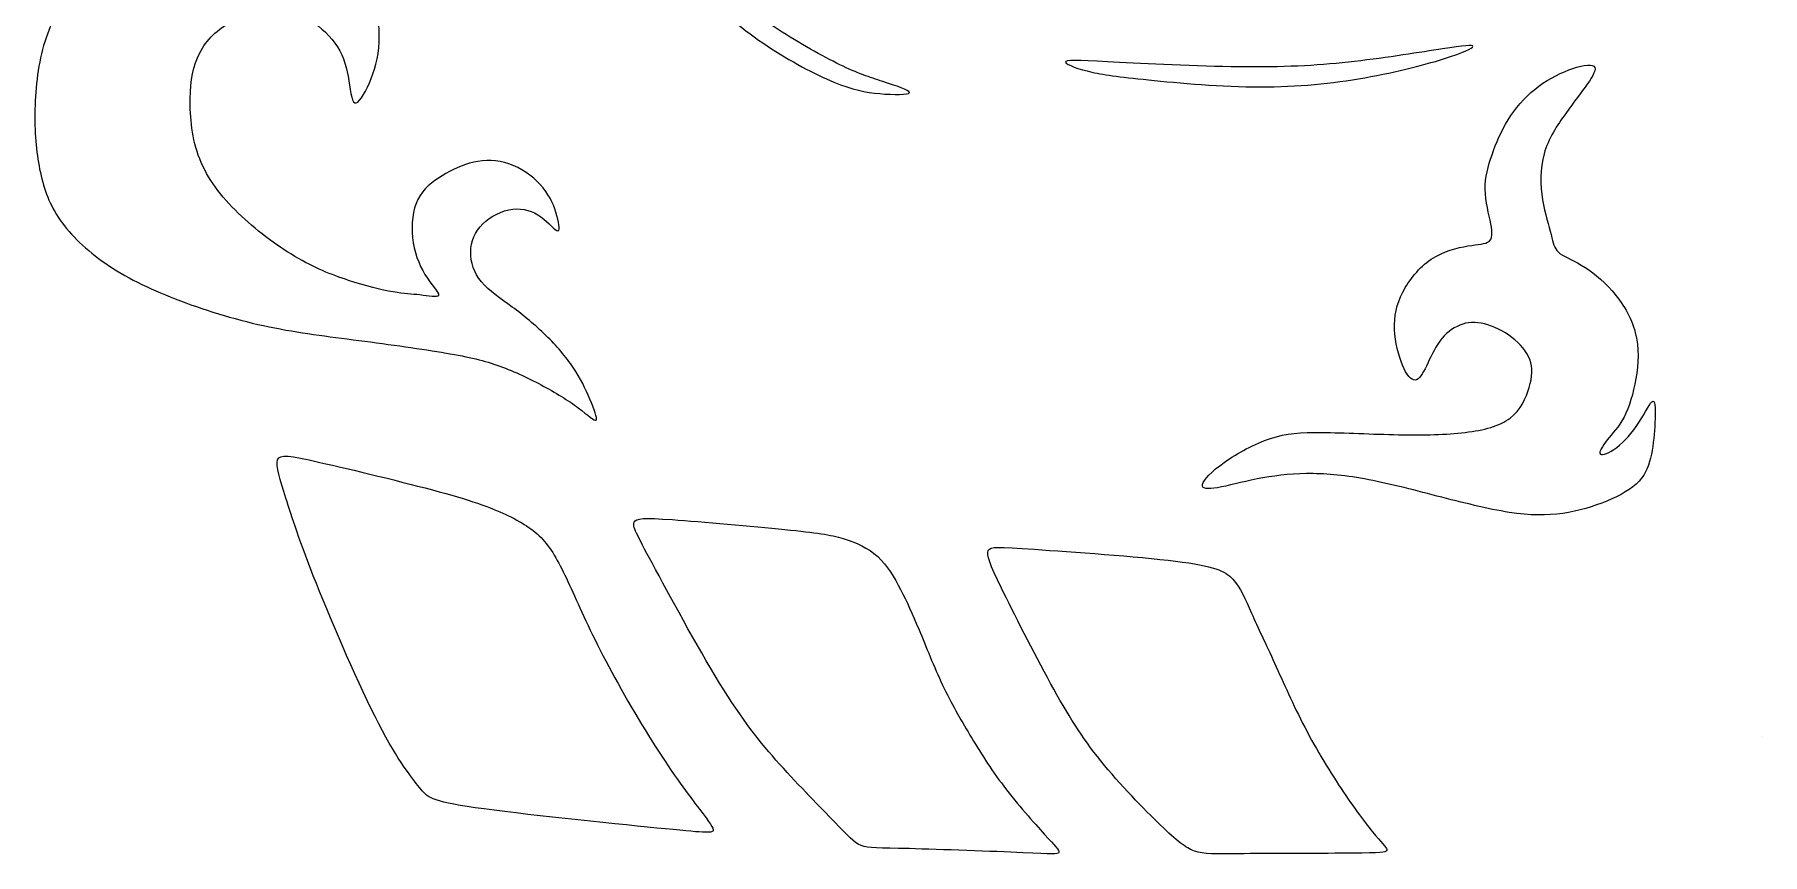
# Model space of a CAD drawing. Header units: millimetres. Extents: x -6423 to -1759, y 6 to 2012.
# Drawn here: x -6155.3 to -6031.1, y 498.9 to 557.9 of the extents above; entities that cross this region are included whole.
import ezdxf

# ---------------------------------------------------------------- set-up
doc = ezdxf.new("R2010")
doc.units = ezdxf.units.MM
doc.header["$MEASUREMENT"] = 0
doc.layers.add('layer 1', color=7, linetype='Continuous')

msp = doc.modelspace()

# ---------------------------------------------------------------- linework, layer by layer
at = {"layer": 'layer 1', "color": 177, "lineweight": 9}
for points, knots in [([(-6129.0241, 597.9555), (-6128.8794, 598.1358), (-6128.2655, 598.0997), (-6127.1998, 597.7928), (-6127.1998, 597.7928), (-6126.1337, 597.4859), (-6124.6168, 596.9077), (-6123.1534, 596.0589), (-6123.1534, 596.0589), (-6121.6906, 595.2099), (-6120.2815, 594.0903), (-6119.234, 592.7353), (-6119.234, 592.7353), (-6118.1864, 591.3808), (-6117.4998, 589.7911), (-6116.9039, 588.039), (-6116.9039, 588.039), (-6116.3082, 586.2872), (-6115.802, 584.3724), (-6115.2783, 582.4397), (-6115.2783, 582.4397), (-6114.7547, 580.5072), (-6114.2131, 578.556), (-6113.5987, 576.4071), (-6113.5987, 576.4071), (-6112.9844, 574.2571), (-6112.2983, 571.9094), (-6111.0335, 569.3444), (-6111.0335, 569.3444), (-6109.7692, 566.7796), (-6107.9269, 563.9976), (-6106.3195, 562.101), (-6106.3195, 562.101), (-6104.7114, 560.205), (-6103.3387, 559.1935), (-6101.8218, 558.2179), (-6101.8218, 558.2179), (-6100.3041, 557.2426), (-6098.6427, 556.3031), (-6097.3784, 555.6891), (-6097.3784, 555.6891), (-6096.1138, 555.0747), (-6095.2469, 554.7862), (-6094.3077, 554.4791), (-6094.3077, 554.4791), (-6093.3687, 554.1719), (-6092.3568, 553.8468), (-6092.3929, 553.6844), (-6092.3929, 553.6844), (-6092.4293, 553.5217), (-6093.5132, 553.5217), (-6094.5244, 553.6121), (-6094.5244, 553.6121), (-6095.5361, 553.7025), (-6096.4751, 553.8829), (-6097.8298, 554.4429), (-6097.8298, 554.4429), (-6099.1848, 555.0027), (-6100.9549, 555.9422), (-6102.6163, 557.0438), (-6102.6163, 557.0438), (-6104.2782, 558.1454), (-6105.8317, 559.41), (-6107.2405, 560.9636), (-6107.2405, 560.9636), (-6108.6491, 562.5169), (-6109.9139, 564.3594), (-6110.8887, 565.9485), (-6110.8887, 565.9485), (-6111.8643, 567.5382), (-6112.5506, 568.875), (-6113.2009, 570.5546), (-6113.2009, 570.5546), (-6113.8513, 572.2345), (-6114.4654, 574.2571), (-6115.0613, 576.2806), (-6115.0613, 576.2806), (-6115.6572, 578.3032), (-6116.236, 580.3261), (-6116.7409, 582.1868), (-6116.7409, 582.1868), (-6117.2469, 584.0473), (-6117.6809, 585.7456), (-6118.2586, 587.2804), (-6118.2586, 587.2804), (-6118.8369, 588.8155), (-6119.5591, 590.1885), (-6120.4081, 591.3086), (-6120.4081, 591.3086), (-6121.2568, 592.4284), (-6122.2327, 593.2953), (-6123.4063, 593.9999), (-6123.4063, 593.9999), (-6124.5807, 594.7044), (-6125.9529, 595.246), (-6126.8385, 595.7156), (-6126.8385, 595.7156), (-6127.7234, 596.1855), (-6128.1208, 596.5825), (-6128.482, 596.9799), (-6128.482, 596.9799), (-6128.8438, 597.3775), (-6129.1683, 597.7746), (-6129.0241, 597.9555)], [0, 0, 0, 0, 0.03703704, 0.03703704, 0.03703704, 0.03703704, 0.07407407, 0.07407407, 0.07407407, 0.07407407, 0.11111111, 0.11111111, 0.11111111, 0.11111111, 0.14814815, 0.14814815, 0.14814815, 0.14814815, 0.18518519, 0.18518519, 0.18518519, 0.18518519, 0.22222222, 0.22222222, 0.22222222, 0.22222222, 0.25925926, 0.25925926, 0.25925926, 0.25925926, 0.2962963, 0.2962963, 0.2962963, 0.2962963, 0.33333333, 0.33333333, 0.33333333, 0.33333333, 0.37037037, 0.37037037, 0.37037037, 0.37037037, 0.40740741, 0.40740741, 0.40740741, 0.40740741, 0.44444444, 0.44444444, 0.44444444, 0.44444444, 0.48148148, 0.48148148, 0.48148148, 0.48148148, 0.51851852, 0.51851852, 0.51851852, 0.51851852, 0.55555556, 0.55555556, 0.55555556, 0.55555556, 0.59259259, 0.59259259, 0.59259259, 0.59259259, 0.62962963, 0.62962963, 0.62962963, 0.62962963, 0.66666667, 0.66666667, 0.66666667, 0.66666667, 0.7037037, 0.7037037, 0.7037037, 0.7037037, 0.74074074, 0.74074074, 0.74074074, 0.74074074, 0.77777778, 0.77777778, 0.77777778, 0.77777778, 0.81481481, 0.81481481, 0.81481481, 0.81481481, 0.85185185, 0.85185185, 0.85185185, 0.85185185, 0.88888889, 0.88888889, 0.88888889, 0.88888889, 0.92592593, 0.92592593, 0.92592593, 0.92592593, 1, 1, 1, 1]), ([(-6152.704, 574.799), (-6152.5049, 574.871), (-6151.6744, 574.7629), (-6150.7349, 574.438), (-6150.7349, 574.438), (-6149.796, 574.1129), (-6148.7484, 573.5711), (-6147.9895, 572.8847), (-6147.9895, 572.8847), (-6147.231, 572.1984), (-6146.7614, 571.367), (-6146.4001, 570.5902), (-6146.4001, 570.5902), (-6146.0386, 569.8137), (-6145.7855, 569.091), (-6145.6774, 568.4047), (-6145.6774, 568.4047), (-6145.5693, 567.7186), (-6145.6052, 567.0681), (-6145.4248, 566.8878), (-6145.4248, 566.8878), (-6145.2439, 566.7069), (-6144.8466, 566.9959), (-6144.16, 567.3574), (-6144.16, 567.3574), (-6143.4739, 567.7186), (-6142.4986, 568.1518), (-6141.505, 568.3688), (-6141.505, 568.3688), (-6140.5115, 568.5855), (-6139.5001, 568.5855), (-6138.4164, 568.4047), (-6138.4164, 568.4047), (-6137.3327, 568.2243), (-6136.1768, 567.8631), (-6135.111, 567.1588), (-6135.111, 567.1588), (-6134.0452, 566.4543), (-6133.0696, 565.4067), (-6132.3654, 564.3771), (-6132.3654, 564.3771), (-6131.6608, 563.3477), (-6131.2274, 562.3357), (-6130.9204, 561.1255), (-6130.9204, 561.1255), (-6130.6133, 559.9155), (-6130.4329, 558.5064), (-6130.4867, 557.3325), (-6130.4867, 557.3325), (-6130.5413, 556.1584), (-6130.83, 555.2195), (-6131.1915, 554.3884), (-6131.1915, 554.3884), (-6131.5527, 553.5578), (-6131.9859, 552.8351), (-6132.2391, 552.9434), (-6132.2391, 552.9434), (-6132.4919, 553.0515), (-6132.5642, 553.9907), (-6132.7266, 554.8582), (-6132.7266, 554.8582), (-6132.8893, 555.7252), (-6133.1421, 556.5196), (-6133.6661, 557.2426), (-6133.6661, 557.2426), (-6134.1897, 557.9648), (-6134.9844, 558.6148), (-6135.689, 559.0303), (-6135.689, 559.0303), (-6136.3935, 559.4459), (-6137.0076, 559.6267), (-6137.9286, 559.5906), (-6137.9286, 559.5906), (-6138.8496, 559.5542), (-6140.078, 559.3016), (-6141.0898, 558.7777), (-6141.0898, 558.7777), (-6142.1012, 558.2541), (-6142.8959, 557.4588), (-6143.3837, 556.5378), (-6143.3837, 556.5378), (-6143.8712, 555.6165), (-6144.0519, 554.569), (-6144.0698, 553.2503), (-6144.0698, 553.2503), (-6144.088, 551.932), (-6143.9435, 550.3423), (-6143.3837, 548.9156), (-6143.3837, 548.9156), (-6142.8237, 547.4886), (-6141.8481, 546.2245), (-6140.6196, 545.0322), (-6140.6196, 545.0322), (-6139.3917, 543.8401), (-6137.9107, 542.7201), (-6136.538, 541.9072), (-6136.538, 541.9072), (-6135.1653, 541.0943), (-6133.9007, 540.5885), (-6132.6907, 540.1912), (-6132.6907, 540.1912), (-6131.4805, 539.7936), (-6130.3245, 539.5048), (-6129.4934, 539.3601), (-6129.4934, 539.3601), (-6128.6629, 539.2161), (-6128.1569, 539.2161), (-6127.5607, 539.1439), (-6127.5607, 539.1439), (-6126.9648, 539.0716), (-6126.2785, 538.9271), (-6126.2242, 539.1257), (-6126.2242, 539.1257), (-6126.1704, 539.3242), (-6126.7481, 539.8661), (-6127.1998, 540.607), (-6127.1998, 540.607), (-6127.6512, 541.3471), (-6127.9763, 542.2866), (-6128.0846, 543.2619), (-6128.0846, 543.2619), (-6128.193, 544.2375), (-6128.0846, 545.2489), (-6127.7052, 546.0075), (-6127.7052, 546.0075), (-6127.3261, 546.7661), (-6126.6758, 547.2716), (-6125.9713, 547.7053), (-6125.9713, 547.7053), (-6125.2665, 548.1385), (-6124.5085, 548.5), (-6123.6956, 548.6804), (-6123.6956, 548.6804), (-6122.8827, 548.8615), (-6122.0157, 548.8615), (-6121.1664, 548.5723), (-6121.1664, 548.5723), (-6120.3182, 548.283), (-6119.4868, 547.7053), (-6118.9088, 547.073), (-6118.9088, 547.073), (-6118.3311, 546.4407), (-6118.006, 545.7544), (-6117.789, 545.086), (-6117.789, 545.086), (-6117.572, 544.4178), (-6117.4639, 543.7676), (-6117.6443, 543.7497), (-6117.6443, 543.7497), (-6117.8251, 543.7315), (-6118.2947, 544.3456), (-6118.8727, 544.7614), (-6118.8727, 544.7614), (-6119.451, 545.1764), (-6120.1373, 545.3934), (-6120.8956, 545.303), (-6120.8956, 545.303), (-6121.6542, 545.2126), (-6122.4856, 544.8152), (-6123.0453, 544.2552), (-6123.0453, 544.2552), (-6123.6054, 543.6954), (-6123.8941, 542.9729), (-6123.912, 542.2323), (-6123.912, 542.2323), (-6123.9302, 541.4919), (-6123.6774, 540.733), (-6123.1352, 540.0828), (-6123.1352, 540.0828), (-6122.5937, 539.4323), (-6121.7631, 538.8907), (-6120.932, 538.2767), (-6120.932, 538.2767), (-6120.1012, 537.6623), (-6119.2701, 536.976), (-6118.5115, 536.2356), (-6118.5115, 536.2356), (-6117.7532, 535.4949), (-6117.0666, 534.7005), (-6116.5426, 533.9237), (-6116.5426, 533.9237), (-6116.019, 533.1469), (-6115.6578, 532.3883), (-6115.3506, 531.6661), (-6115.3506, 531.6661), (-6115.0434, 530.9434), (-6114.7905, 530.2571), (-6114.8989, 530.1489), (-6114.8989, 530.1489), (-6115.007, 530.0401), (-6115.4769, 530.5102), (-6116.1817, 531.0338), (-6116.1817, 531.0338), (-6116.8857, 531.5572), (-6117.8251, 532.1355), (-6118.8369, 532.6776), (-6118.8369, 532.6776), (-6119.8483, 533.2192), (-6120.932, 533.7249), (-6122.0339, 534.1046), (-6122.0339, 534.1046), (-6123.1352, 534.4837), (-6124.2556, 534.7363), (-6126.0072, 535.0256), (-6126.0072, 535.0256), (-6127.7593, 535.3146), (-6130.1437, 535.6394), (-6132.3654, 535.9284), (-6132.3654, 535.9284), (-6134.5871, 536.2176), (-6136.6464, 536.4705), (-6138.7955, 536.9401), (-6138.7955, 536.9401), (-6140.9453, 537.4097), (-6143.1849, 538.0963), (-6145.1356, 538.8549), (-6145.1356, 538.8549), (-6147.0862, 539.6132), (-6148.7479, 540.4443), (-6150.139, 541.4014), (-6150.139, 541.4014), (-6151.5299, 542.3586), (-6152.6497, 543.4423), (-6153.4083, 544.5262), (-6153.4083, 544.5262), (-6154.1669, 545.6102), (-6154.564, 546.6939), (-6154.8347, 547.94), (-6154.8347, 547.94), (-6155.1061, 549.1864), (-6155.2506, 550.5952), (-6155.2326, 552.1848), (-6155.2326, 552.1848), (-6155.2144, 553.7745), (-6155.0341, 555.5446), (-6154.6001, 557.0615), (-6154.6001, 557.0615), (-6154.1669, 558.5786), (-6153.4803, 559.8432), (-6152.7763, 560.837), (-6152.7763, 560.837), (-6152.0715, 561.8302), (-6151.3493, 562.5527), (-6150.7892, 563.2572), (-6150.7892, 563.2572), (-6150.2292, 563.9615), (-6149.8321, 564.6479), (-6149.6151, 565.5151), (-6149.6151, 565.5151), (-6149.3983, 566.3818), (-6149.3622, 567.4299), (-6149.3983, 568.3688), (-6149.3983, 568.3688), (-6149.4345, 569.308), (-6149.5428, 570.1388), (-6149.8321, 570.9156), (-6149.8321, 570.9156), (-6150.1208, 571.6924), (-6150.5904, 572.4149), (-6150.9878, 572.957), (-6150.9878, 572.957), (-6151.3854, 573.4985), (-6151.7102, 573.8595), (-6152.0899, 574.1672), (-6152.0899, 574.1672), (-6152.4688, 574.4739), (-6152.9023, 574.727), (-6152.704, 574.799)], [0, 0, 0, 0, 0.01470588, 0.01470588, 0.01470588, 0.01470588, 0.02941176, 0.02941176, 0.02941176, 0.02941176, 0.04411765, 0.04411765, 0.04411765, 0.04411765, 0.05882353, 0.05882353, 0.05882353, 0.05882353, 0.07352941, 0.07352941, 0.07352941, 0.07352941, 0.08823529, 0.08823529, 0.08823529, 0.08823529, 0.10294118, 0.10294118, 0.10294118, 0.10294118, 0.11764706, 0.11764706, 0.11764706, 0.11764706, 0.13235294, 0.13235294, 0.13235294, 0.13235294, 0.14705882, 0.14705882, 0.14705882, 0.14705882, 0.16176471, 0.16176471, 0.16176471, 0.16176471, 0.17647059, 0.17647059, 0.17647059, 0.17647059, 0.19117647, 0.19117647, 0.19117647, 0.19117647, 0.20588235, 0.20588235, 0.20588235, 0.20588235, 0.22058824, 0.22058824, 0.22058824, 0.22058824, 0.23529412, 0.23529412, 0.23529412, 0.23529412, 0.25, 0.25, 0.25, 0.25, 0.26470588, 0.26470588, 0.26470588, 0.26470588, 0.27941176, 0.27941176, 0.27941176, 0.27941176, 0.29411765, 0.29411765, 0.29411765, 0.29411765, 0.30882353, 0.30882353, 0.30882353, 0.30882353, 0.32352941, 0.32352941, 0.32352941, 0.32352941, 0.33823529, 0.33823529, 0.33823529, 0.33823529, 0.35294118, 0.35294118, 0.35294118, 0.35294118, 0.36764706, 0.36764706, 0.36764706, 0.36764706, 0.38235294, 0.38235294, 0.38235294, 0.38235294, 0.39705882, 0.39705882, 0.39705882, 0.39705882, 0.41176471, 0.41176471, 0.41176471, 0.41176471, 0.42647059, 0.42647059, 0.42647059, 0.42647059, 0.44117647, 0.44117647, 0.44117647, 0.44117647, 0.45588235, 0.45588235, 0.45588235, 0.45588235, 0.47058824, 0.47058824, 0.47058824, 0.47058824, 0.48529412, 0.48529412, 0.48529412, 0.48529412, 0.5, 0.5, 0.5, 0.5, 0.51470588, 0.51470588, 0.51470588, 0.51470588, 0.52941176, 0.52941176, 0.52941176, 0.52941176, 0.54411765, 0.54411765, 0.54411765, 0.54411765, 0.55882353, 0.55882353, 0.55882353, 0.55882353, 0.57352941, 0.57352941, 0.57352941, 0.57352941, 0.58823529, 0.58823529, 0.58823529, 0.58823529, 0.60294118, 0.60294118, 0.60294118, 0.60294118, 0.61764706, 0.61764706, 0.61764706, 0.61764706, 0.63235294, 0.63235294, 0.63235294, 0.63235294, 0.64705882, 0.64705882, 0.64705882, 0.64705882, 0.66176471, 0.66176471, 0.66176471, 0.66176471, 0.67647059, 0.67647059, 0.67647059, 0.67647059, 0.69117647, 0.69117647, 0.69117647, 0.69117647, 0.70588235, 0.70588235, 0.70588235, 0.70588235, 0.72058824, 0.72058824, 0.72058824, 0.72058824, 0.73529412, 0.73529412, 0.73529412, 0.73529412, 0.75, 0.75, 0.75, 0.75, 0.76470588, 0.76470588, 0.76470588, 0.76470588, 0.77941176, 0.77941176, 0.77941176, 0.77941176, 0.79411765, 0.79411765, 0.79411765, 0.79411765, 0.80882353, 0.80882353, 0.80882353, 0.80882353, 0.82352941, 0.82352941, 0.82352941, 0.82352941, 0.83823529, 0.83823529, 0.83823529, 0.83823529, 0.85294118, 0.85294118, 0.85294118, 0.85294118, 0.86764706, 0.86764706, 0.86764706, 0.86764706, 0.88235294, 0.88235294, 0.88235294, 0.88235294, 0.89705882, 0.89705882, 0.89705882, 0.89705882, 0.91176471, 0.91176471, 0.91176471, 0.91176471, 0.92647059, 0.92647059, 0.92647059, 0.92647059, 0.94117647, 0.94117647, 0.94117647, 0.94117647, 0.95588235, 0.95588235, 0.95588235, 0.95588235, 0.97058824, 0.97058824, 0.97058824, 0.97058824, 1, 1, 1, 1]), ([(-6081.1401, 555.9237), (-6080.9416, 556.05), (-6079.7495, 555.9778), (-6077.2926, 555.8515), (-6077.2926, 555.8515), (-6074.8363, 555.7252), (-6071.1153, 555.5446), (-6068.0989, 555.5264), (-6068.0989, 555.5264), (-6065.0827, 555.5084), (-6062.7706, 555.6529), (-6060.4047, 555.9237), (-6060.4047, 555.9237), (-6058.0382, 556.1948), (-6055.618, 556.5916), (-6054.0826, 556.8271), (-6054.0826, 556.8271), (-6052.5472, 557.0615), (-6051.897, 557.1337), (-6051.897, 557.0077), (-6051.897, 557.0077), (-6051.897, 556.8811), (-6052.5472, 556.556), (-6054.0106, 556.1043), (-6054.0106, 556.1043), (-6055.4735, 555.6529), (-6057.7498, 555.0747), (-6060.1157, 554.6773), (-6060.1157, 554.6773), (-6062.4816, 554.28), (-6064.938, 554.063), (-6067.7018, 554.0996), (-6067.7018, 554.0996), (-6070.4656, 554.1352), (-6073.5361, 554.4245), (-6075.5948, 554.6412), (-6075.5948, 554.6412), (-6077.6539, 554.8582), (-6078.7022, 555.0025), (-6079.623, 555.2374), (-6079.623, 555.2374), (-6080.5442, 555.4726), (-6081.3389, 555.7972), (-6081.1401, 555.9237)], [0, 0, 0, 0, 0.08333333, 0.08333333, 0.08333333, 0.08333333, 0.16666667, 0.16666667, 0.16666667, 0.16666667, 0.25, 0.25, 0.25, 0.25, 0.33333333, 0.33333333, 0.33333333, 0.33333333, 0.41666667, 0.41666667, 0.41666667, 0.41666667, 0.5, 0.5, 0.5, 0.5, 0.58333333, 0.58333333, 0.58333333, 0.58333333, 0.66666667, 0.66666667, 0.66666667, 0.66666667, 0.75, 0.75, 0.75, 0.75, 0.83333333, 0.83333333, 0.83333333, 0.83333333, 1, 1, 1, 1]), ([(-6043.209, 555.5807), (-6043.4437, 555.761), (-6044.2025, 555.6165), (-6045.0154, 555.3099), (-6045.0154, 555.3099), (-6045.8283, 555.0025), (-6046.695, 554.5329), (-6047.4541, 553.9188), (-6047.4541, 553.9188), (-6048.2122, 553.3047), (-6048.8624, 552.5461), (-6049.3684, 551.7334), (-6049.3684, 551.7334), (-6049.8739, 550.9203), (-6050.2351, 550.0531), (-6050.5243, 549.2225), (-6050.5243, 549.2225), (-6050.8133, 548.3919), (-6051.0301, 547.5967), (-6051.0121, 546.73), (-6051.0121, 546.73), (-6050.9937, 545.8628), (-6050.7411, 544.9238), (-6050.6145, 544.2552), (-6050.6145, 544.2552), (-6050.488, 543.587), (-6050.488, 543.1894), (-6050.7411, 542.9909), (-6050.7411, 542.9909), (-6050.9942, 542.7926), (-6051.4997, 542.7926), (-6052.258, 542.666), (-6052.258, 542.666), (-6053.0171, 542.5397), (-6054.0283, 542.2866), (-6054.8955, 541.7086), (-6054.8955, 541.7086), (-6055.7627, 541.1304), (-6056.4847, 540.2276), (-6056.9369, 539.3424), (-6056.9369, 539.3424), (-6057.388, 538.4575), (-6057.5686, 537.59), (-6057.5328, 536.6693), (-6057.5328, 536.6693), (-6057.4961, 535.748), (-6057.2435, 534.7727), (-6056.9545, 534.0864), (-6056.9545, 534.0864), (-6056.6655, 533.3998), (-6056.3402, 533.0024), (-6056.0514, 533.0209), (-6056.0514, 533.0209), (-6055.7627, 533.0385), (-6055.5099, 533.472), (-6055.2388, 534.0321), (-6055.2388, 534.0321), (-6054.9677, 534.5918), (-6054.6785, 535.2779), (-6054.2814, 535.82), (-6054.2814, 535.82), (-6053.8838, 536.3621), (-6053.3783, 536.7595), (-6052.8362, 536.976), (-6052.8362, 536.976), (-6052.2944, 537.1927), (-6051.7164, 537.2291), (-6051.0664, 537.0664), (-6051.0664, 537.0664), (-6050.4157, 536.904), (-6049.6935, 536.5427), (-6049.0976, 536.0911), (-6049.0976, 536.0911), (-6048.5012, 535.6394), (-6048.0316, 535.0976), (-6047.8154, 534.5019), (-6047.8154, 534.5019), (-6047.5984, 533.9055), (-6047.6345, 533.255), (-6047.851, 532.4967), (-6047.851, 532.4967), (-6048.0677, 531.7381), (-6048.4651, 530.8709), (-6049.2242, 530.2932), (-6049.2242, 530.2932), (-6049.9825, 529.7149), (-6051.1023, 529.426), (-6052.4568, 529.2633), (-6052.4568, 529.2633), (-6053.8118, 529.1006), (-6055.401, 529.0647), (-6057.2435, 529.1009), (-6057.2435, 529.1009), (-6059.0858, 529.137), (-6061.1809, 529.2453), (-6062.7345, 529.2633), (-6062.7345, 529.2633), (-6064.2878, 529.2817), (-6065.2998, 529.2095), (-6066.4375, 528.8298), (-6066.4375, 528.8298), (-6067.5752, 528.4509), (-6068.8398, 527.7646), (-6069.7608, 527.1138), (-6069.7608, 527.1138), (-6070.6821, 526.4639), (-6071.2601, 525.8498), (-6071.3323, 525.5247), (-6071.3323, 525.5247), (-6071.4046, 525.1996), (-6070.9708, 525.1634), (-6070.2489, 525.2897), (-6070.2489, 525.2897), (-6069.5262, 525.4163), (-6068.5144, 525.705), (-6067.4128, 525.922), (-6067.4128, 525.922), (-6066.3109, 526.139), (-6065.1186, 526.2832), (-6063.8546, 526.3014), (-6063.8546, 526.3014), (-6062.5897, 526.3194), (-6061.2532, 526.2113), (-6059.6822, 525.922), (-6059.6822, 525.922), (-6058.1105, 525.6328), (-6056.3043, 525.1634), (-6054.48, 524.6936), (-6054.48, 524.6936), (-6052.6556, 524.2242), (-6050.8133, 523.7546), (-6049.2962, 523.5194), (-6049.2962, 523.5194), (-6047.7787, 523.2848), (-6046.5869, 523.2848), (-6045.4486, 523.4472), (-6045.4486, 523.4472), (-6044.3106, 523.6099), (-6043.2272, 523.935), (-6042.2695, 524.3323), (-6042.2695, 524.3323), (-6041.3124, 524.73), (-6040.4811, 525.1996), (-6039.9577, 525.7593), (-6039.9577, 525.7593), (-6039.434, 526.3194), (-6039.2173, 526.9696), (-6039.0728, 527.692), (-6039.0728, 527.692), (-6038.928, 528.4145), (-6038.856, 529.2095), (-6038.8199, 529.9863), (-6038.8199, 529.9863), (-6038.7838, 530.7628), (-6038.7838, 531.5216), (-6038.9647, 531.5034), (-6038.9647, 531.5034), (-6039.145, 531.485), (-6039.5063, 530.6905), (-6039.9756, 529.9681), (-6039.9756, 529.9681), (-6040.4455, 529.2453), (-6041.0232, 528.5954), (-6041.5653, 528.1798), (-6041.5653, 528.1798), (-6042.1074, 527.7646), (-6042.6128, 527.5839), (-6042.7394, 527.7102), (-6042.7394, 527.7102), (-6042.8657, 527.8368), (-6042.6128, 528.27), (-6042.2516, 528.7217), (-6042.2516, 528.7217), (-6041.8904, 529.1734), (-6041.421, 529.6427), (-6041.0416, 530.3654), (-6041.0416, 530.3654), (-6040.6622, 531.0876), (-6040.3729, 532.0635), (-6040.1926, 533.129), (-6040.1926, 533.129), (-6040.0117, 534.1945), (-6039.9395, 535.3502), (-6040.2287, 536.4523), (-6040.2287, 536.4523), (-6040.5177, 537.5542), (-6041.1679, 538.602), (-6041.8904, 539.4323), (-6041.8904, 539.4323), (-6042.6128, 540.2634), (-6043.4076, 540.8778), (-6044.1121, 541.2933), (-6044.1121, 541.2933), (-6044.8169, 541.7083), (-6045.4307, 541.9254), (-6045.7558, 542.2143), (-6045.7558, 542.2143), (-6046.0807, 542.5036), (-6046.1171, 542.8648), (-6046.2795, 543.4786), (-6046.2795, 543.4786), (-6046.4422, 544.0927), (-6046.7311, 544.96), (-6046.8936, 545.9893), (-6046.8936, 545.9893), (-6047.0563, 547.0192), (-6047.0924, 548.2108), (-6046.7855, 549.2947), (-6046.7855, 549.2947), (-6046.478, 550.3782), (-6045.8283, 551.3538), (-6045.2324, 552.1848), (-6045.2324, 552.1848), (-6044.6357, 553.0157), (-6044.0939, 553.702), (-6043.6786, 554.2979), (-6043.6786, 554.2979), (-6043.2633, 554.8943), (-6042.9743, 555.4003), (-6043.209, 555.5807)], [0, 0, 0, 0, 0.01785714, 0.01785714, 0.01785714, 0.01785714, 0.03571429, 0.03571429, 0.03571429, 0.03571429, 0.05357143, 0.05357143, 0.05357143, 0.05357143, 0.07142857, 0.07142857, 0.07142857, 0.07142857, 0.08928571, 0.08928571, 0.08928571, 0.08928571, 0.10714286, 0.10714286, 0.10714286, 0.10714286, 0.125, 0.125, 0.125, 0.125, 0.14285714, 0.14285714, 0.14285714, 0.14285714, 0.16071429, 0.16071429, 0.16071429, 0.16071429, 0.17857143, 0.17857143, 0.17857143, 0.17857143, 0.19642857, 0.19642857, 0.19642857, 0.19642857, 0.21428571, 0.21428571, 0.21428571, 0.21428571, 0.23214286, 0.23214286, 0.23214286, 0.23214286, 0.25, 0.25, 0.25, 0.25, 0.26785714, 0.26785714, 0.26785714, 0.26785714, 0.28571429, 0.28571429, 0.28571429, 0.28571429, 0.30357143, 0.30357143, 0.30357143, 0.30357143, 0.32142857, 0.32142857, 0.32142857, 0.32142857, 0.33928571, 0.33928571, 0.33928571, 0.33928571, 0.35714286, 0.35714286, 0.35714286, 0.35714286, 0.375, 0.375, 0.375, 0.375, 0.39285714, 0.39285714, 0.39285714, 0.39285714, 0.41071429, 0.41071429, 0.41071429, 0.41071429, 0.42857143, 0.42857143, 0.42857143, 0.42857143, 0.44642857, 0.44642857, 0.44642857, 0.44642857, 0.46428571, 0.46428571, 0.46428571, 0.46428571, 0.48214286, 0.48214286, 0.48214286, 0.48214286, 0.5, 0.5, 0.5, 0.5, 0.51785714, 0.51785714, 0.51785714, 0.51785714, 0.53571429, 0.53571429, 0.53571429, 0.53571429, 0.55357143, 0.55357143, 0.55357143, 0.55357143, 0.57142857, 0.57142857, 0.57142857, 0.57142857, 0.58928571, 0.58928571, 0.58928571, 0.58928571, 0.60714286, 0.60714286, 0.60714286, 0.60714286, 0.625, 0.625, 0.625, 0.625, 0.64285714, 0.64285714, 0.64285714, 0.64285714, 0.66071429, 0.66071429, 0.66071429, 0.66071429, 0.67857143, 0.67857143, 0.67857143, 0.67857143, 0.69642857, 0.69642857, 0.69642857, 0.69642857, 0.71428571, 0.71428571, 0.71428571, 0.71428571, 0.73214286, 0.73214286, 0.73214286, 0.73214286, 0.75, 0.75, 0.75, 0.75, 0.76785714, 0.76785714, 0.76785714, 0.76785714, 0.78571429, 0.78571429, 0.78571429, 0.78571429, 0.80357143, 0.80357143, 0.80357143, 0.80357143, 0.82142857, 0.82142857, 0.82142857, 0.82142857, 0.83928571, 0.83928571, 0.83928571, 0.83928571, 0.85714286, 0.85714286, 0.85714286, 0.85714286, 0.875, 0.875, 0.875, 0.875, 0.89285714, 0.89285714, 0.89285714, 0.89285714, 0.91071429, 0.91071429, 0.91071429, 0.91071429, 0.92857143, 0.92857143, 0.92857143, 0.92857143, 0.94642857, 0.94642857, 0.94642857, 0.94642857, 0.96428571, 0.96428571, 0.96428571, 0.96428571, 1, 1, 1, 1]), ([(-6137.7841, 527.2947), (-6137.9468, 526.8612), (-6137.6217, 525.8859), (-6137.1882, 524.5309), (-6137.1882, 524.5309), (-6136.7545, 523.1764), (-6136.2123, 521.4425), (-6135.0026, 518.4079), (-6135.0026, 518.4079), (-6133.7924, 515.3735), (-6131.9137, 511.0382), (-6130.5052, 508.3111), (-6130.5052, 508.3111), (-6129.0961, 505.5836), (-6128.1569, 504.4636), (-6127.5969, 503.7593), (-6127.5969, 503.7593), (-6127.0371, 503.0548), (-6126.8567, 502.7658), (-6123.5869, 502.2962), (-6123.5869, 502.2962), (-6120.3182, 501.8263), (-6113.9594, 501.1766), (-6110.528, 500.8333), (-6110.528, 500.8333), (-6107.0958, 500.49), (-6106.5903, 500.4539), (-6106.4999, 500.6345), (-6106.4999, 500.6345), (-6106.4097, 500.8151), (-6106.7346, 501.2125), (-6107.4755, 502.1875), (-6107.4755, 502.1875), (-6108.2161, 503.1634), (-6109.3723, 504.7167), (-6110.654, 506.7214), (-6110.654, 506.7214), (-6111.9368, 508.7266), (-6113.3456, 511.183), (-6114.4116, 513.242), (-6114.4116, 513.242), (-6115.4769, 515.3013), (-6116.1993, 516.963), (-6116.8134, 518.2995), (-6116.8134, 518.2995), (-6117.4278, 519.6358), (-6117.9335, 520.6478), (-6118.6019, 521.4243), (-6118.6019, 521.4243), (-6119.2701, 522.2011), (-6120.1012, 522.7429), (-6121.1849, 523.2668), (-6121.1849, 523.2668), (-6122.2686, 523.7905), (-6123.6054, 524.2962), (-6126.1704, 525.0007), (-6126.1704, 525.0007), (-6128.7349, 525.705), (-6132.5281, 526.6084), (-6134.7498, 527.1138), (-6134.7498, 527.1138), (-6136.9715, 527.6198), (-6137.6217, 527.7279), (-6137.7841, 527.2947)], [0, 0, 0, 0, 0.05882353, 0.05882353, 0.05882353, 0.05882353, 0.11764706, 0.11764706, 0.11764706, 0.11764706, 0.17647059, 0.17647059, 0.17647059, 0.17647059, 0.23529412, 0.23529412, 0.23529412, 0.23529412, 0.29411765, 0.29411765, 0.29411765, 0.29411765, 0.35294118, 0.35294118, 0.35294118, 0.35294118, 0.41176471, 0.41176471, 0.41176471, 0.41176471, 0.47058824, 0.47058824, 0.47058824, 0.47058824, 0.52941176, 0.52941176, 0.52941176, 0.52941176, 0.58823529, 0.58823529, 0.58823529, 0.58823529, 0.64705882, 0.64705882, 0.64705882, 0.64705882, 0.70588235, 0.70588235, 0.70588235, 0.70588235, 0.76470588, 0.76470588, 0.76470588, 0.76470588, 0.82352941, 0.82352941, 0.82352941, 0.82352941, 0.88235294, 0.88235294, 0.88235294, 0.88235294, 1, 1, 1, 1]), ([(-6112.1717, 522.8152), (-6112.2983, 522.5262), (-6112.0091, 521.9846), (-6110.8531, 519.8349), (-6110.8531, 519.8349), (-6109.6969, 517.6854), (-6107.674, 513.9283), (-6106.0306, 511.2552), (-6106.0306, 511.2552), (-6104.3863, 508.5819), (-6103.1222, 506.9924), (-6101.7134, 505.4212), (-6101.7134, 505.4212), (-6100.3041, 503.8492), (-6098.7511, 502.2962), (-6097.7758, 501.2847), (-6097.7758, 501.2847), (-6096.8007, 500.273), (-6096.4028, 499.8037), (-6095.8612, 499.5867), (-6095.8612, 499.5867), (-6095.3191, 499.3699), (-6094.6328, 499.4063), (-6092.3929, 499.3523), (-6092.3929, 499.3523), (-6090.1533, 499.2977), (-6086.3603, 499.1535), (-6084.247, 499.0633), (-6084.247, 499.0633), (-6082.1334, 498.9726), (-6081.7002, 498.9367), (-6081.6456, 499.0815), (-6081.6456, 499.0815), (-6081.5918, 499.2254), (-6081.9167, 499.5508), (-6082.6755, 500.3814), (-6082.6755, 500.3814), (-6083.4341, 501.2125), (-6084.6264, 502.5493), (-6085.6017, 503.8315), (-6085.6017, 503.8315), (-6086.5768, 505.114), (-6087.3359, 506.3422), (-6088.0399, 507.5166), (-6088.0399, 507.5166), (-6088.7447, 508.69), (-6089.3947, 509.8103), (-6090.0085, 511.1107), (-6090.0085, 511.1107), (-6090.6229, 512.4114), (-6091.2011, 513.8925), (-6091.6889, 515.0666), (-6091.6889, 515.0666), (-6092.1764, 516.2405), (-6092.5738, 517.1074), (-6093.0254, 517.9747), (-6093.0254, 517.9747), (-6093.4768, 518.8414), (-6093.9826, 519.7086), (-6094.6689, 520.3406), (-6094.6689, 520.3406), (-6095.3555, 520.9729), (-6096.2225, 521.3702), (-6097.1437, 521.6413), (-6097.1437, 521.6413), (-6098.0647, 521.9121), (-6099.0403, 522.0568), (-6101.3525, 522.2912), (-6101.3525, 522.2912), (-6103.6644, 522.5262), (-6107.3128, 522.8513), (-6109.4079, 522.9955), (-6109.4079, 522.9955), (-6111.5031, 523.1403), (-6112.0449, 523.1041), (-6112.1717, 522.8152)], [0, 0, 0, 0, 0.05, 0.05, 0.05, 0.05, 0.1, 0.1, 0.1, 0.1, 0.15, 0.15, 0.15, 0.15, 0.2, 0.2, 0.2, 0.2, 0.25, 0.25, 0.25, 0.25, 0.3, 0.3, 0.3, 0.3, 0.35, 0.35, 0.35, 0.35, 0.4, 0.4, 0.4, 0.4, 0.45, 0.45, 0.45, 0.45, 0.5, 0.5, 0.5, 0.5, 0.55, 0.55, 0.55, 0.55, 0.6, 0.6, 0.6, 0.6, 0.65, 0.65, 0.65, 0.65, 0.7, 0.7, 0.7, 0.7, 0.75, 0.75, 0.75, 0.75, 0.8, 0.8, 0.8, 0.8, 0.85, 0.85, 0.85, 0.85, 0.9, 0.9, 0.9, 0.9, 1, 1, 1, 1]), ([(-6086.7216, 520.7743), (-6086.8663, 520.4669), (-6086.6132, 519.8169), (-6085.7642, 518.0648), (-6085.7642, 518.0648), (-6084.9154, 516.3127), (-6083.4705, 513.459), (-6082.2423, 511.2191), (-6082.2423, 511.2191), (-6081.0141, 508.9795), (-6080.0021, 507.3539), (-6078.6294, 505.6559), (-6078.6294, 505.6559), (-6077.2568, 503.9581), (-6075.5226, 502.1875), (-6074.3493, 501.0501), (-6074.3493, 501.0501), (-6073.1746, 499.9118), (-6072.5608, 499.4063), (-6071.8924, 499.1714), (-6071.8924, 499.1714), (-6071.2239, 498.9367), (-6070.5015, 498.9726), (-6068.3338, 498.991), (-6068.3338, 498.991), (-6066.1664, 499.0092), (-6062.5539, 499.0092), (-6060.5489, 499.0269), (-6060.5489, 499.0269), (-6058.5442, 499.0448), (-6058.1468, 499.0815), (-6058.0928, 499.2254), (-6058.0928, 499.2254), (-6058.0382, 499.3699), (-6058.3272, 499.6231), (-6058.8872, 500.2915), (-6058.8872, 500.2915), (-6059.4473, 500.9596), (-6060.2781, 502.0433), (-6061.1994, 503.4165), (-6061.1994, 503.4165), (-6062.1204, 504.7889), (-6063.1318, 506.4503), (-6063.9809, 508.0761), (-6063.9809, 508.0761), (-6064.8299, 509.7019), (-6065.516, 511.2914), (-6066.1482, 512.6822), (-6066.1482, 512.6822), (-6066.7805, 514.0728), (-6067.3582, 515.2652), (-6067.8102, 516.2766), (-6067.8102, 516.2766), (-6068.2618, 517.2881), (-6068.5867, 518.1189), (-6069.1465, 518.7148), (-6069.1465, 518.7148), (-6069.7065, 519.3112), (-6070.5015, 519.6725), (-6073.265, 520.0155), (-6073.265, 520.0155), (-6076.0286, 520.3588), (-6080.761, 520.6839), (-6083.398, 520.8643), (-6083.398, 520.8643), (-6086.0352, 521.0451), (-6086.5768, 521.0813), (-6086.7216, 520.7743)], [0, 0, 0, 0, 0.05555556, 0.05555556, 0.05555556, 0.05555556, 0.11111111, 0.11111111, 0.11111111, 0.11111111, 0.16666667, 0.16666667, 0.16666667, 0.16666667, 0.22222222, 0.22222222, 0.22222222, 0.22222222, 0.27777778, 0.27777778, 0.27777778, 0.27777778, 0.33333333, 0.33333333, 0.33333333, 0.33333333, 0.38888889, 0.38888889, 0.38888889, 0.38888889, 0.44444444, 0.44444444, 0.44444444, 0.44444444, 0.5, 0.5, 0.5, 0.5, 0.55555556, 0.55555556, 0.55555556, 0.55555556, 0.61111111, 0.61111111, 0.61111111, 0.61111111, 0.66666667, 0.66666667, 0.66666667, 0.66666667, 0.72222222, 0.72222222, 0.72222222, 0.72222222, 0.77777778, 0.77777778, 0.77777778, 0.77777778, 0.83333333, 0.83333333, 0.83333333, 0.83333333, 0.88888889, 0.88888889, 0.88888889, 0.88888889, 1, 1, 1, 1])]:
    msp.add_open_spline(points, degree=3, knots=knots, dxfattribs=at)
msp.add_open_spline([(-6031.0948, 507.4228), (-6031.0948, 507.4228), (-6031.0948, 507.4228), (-6031.0948, 507.4228)], degree=3, dxfattribs=at)

doc.saveas('drawing.dxf')
